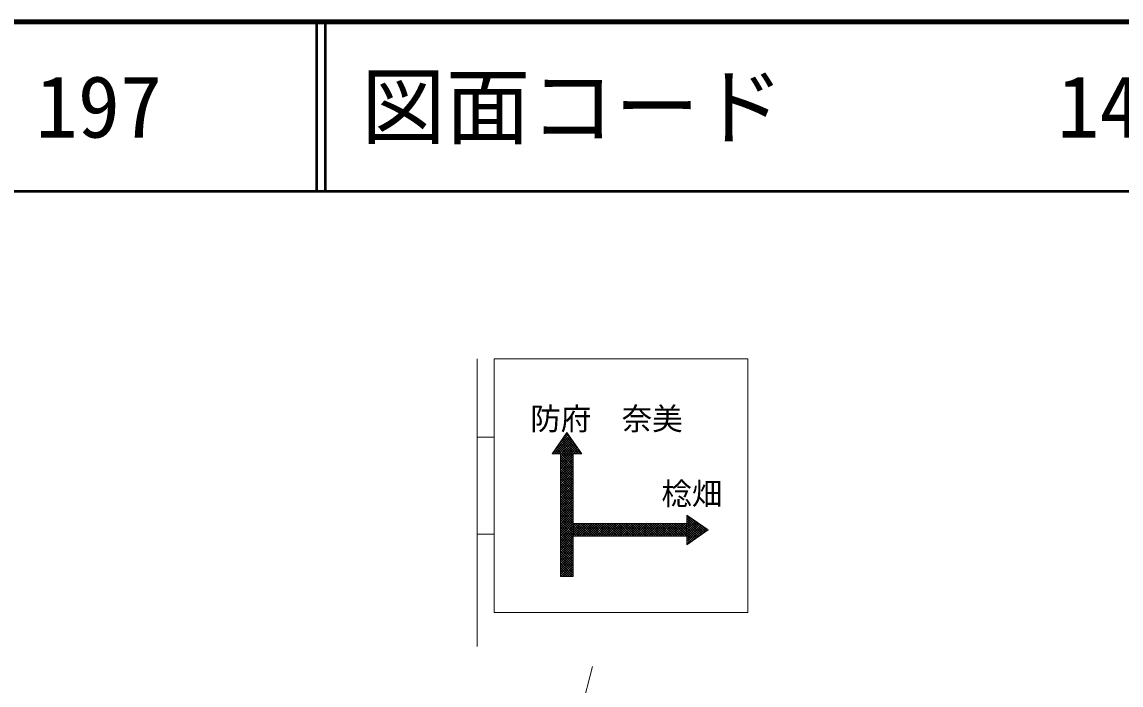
# Model space of a CAD drawing. Units: millimetres, scale not verified. Extents: x 40000 to 680000, y 20000 to 380000.
# Drawn here: x 100338 to 165298, y 340807 to 380000 of the extents above; entities that cross this region are included whole.
import ezdxf
from ezdxf.enums import TextEntityAlignment as Align

# ---------------------------------------------------------------- set-up
doc = ezdxf.new("R2010")
doc.units = ezdxf.units.MM
doc.header["$LTSCALE"] = 1000
for name, color, linetype, lineweight in [('M-STR-STRC', 7, 'Continuous', 13), ('M-TTL', 2, 'Continuous', 140), ('M-TTL-LINE', 7, 'Continuous', 50)]:
    doc.layers.add(name, color=color, linetype=linetype, lineweight=lineweight)
doc.layers.add('M-TTL-TXT', color=7, linetype='Continuous')
doc.styles.add('ＭＳ ゴシック', font='')
doc.styles.get('ＭＳ ゴシック').set_extended_font_data('MS Gothic')

msp = doc.modelspace()

# ---------------------------------------------------------------- linework, layer by layer
at = {"layer": 'M-STR-STRC'}
for p, q in [((127246, 360089), (127246, 343089)), ((128246, 360089), (128246, 345089)), ((128246, 360089), (143246, 360089)), ((143246, 360089), (143246, 345089)), ((127246, 355464), (128246, 355464)), ((131672, 354474), (132547, 355724)), ((131757, 354596), (132686, 355525)), ((131776, 354474), (132744, 355442)), ((131918, 354474), (132803, 355359)), ((132087, 355068), (132628, 355608)), ((133244, 354474), (132319, 355399)), ((133386, 354474), (132377, 355482)), ((132417, 355539), (132570, 355691)), ((133176, 354825), (132436, 355565)), ((132846, 355297), (132494, 355649)), ((132547, 355724), (133422, 354474)), ((132113, 354474), (131853, 354734)), ((132254, 354474), (131912, 354817)), ((132396, 354474), (131970, 354900)), ((132537, 354474), (132028, 354983)), ((132059, 354474), (132861, 355275)), ((132679, 354474), (132086, 355066)), ((132820, 354474), (132145, 355149)), ((132201, 354474), (132919, 355192)), ((132961, 354474), (132203, 355233)), ((133103, 354474), (132261, 355316)), ((132342, 354474), (132977, 355109)), ((132484, 354474), (133035, 355026)), ((132625, 354474), (133094, 354943)), ((132766, 354474), (133152, 354859)), ((132908, 354474), (133210, 354776)), ((133049, 354474), (133268, 354693)), ((133422, 354474), (131672, 354474)), ((131689, 354474), (131679, 354484)), ((131830, 354474), (131737, 354567)), ((131972, 354474), (131795, 354650)), ((132172, 354474), (132172, 347224)), ((132172, 354426), (132220, 354474)), ((132172, 354284), (132361, 354474)), ((132172, 354143), (132503, 354474)), ((132172, 354001), (132644, 354474)), ((132172, 353860), (132786, 354474)), ((132172, 353719), (132922, 354469)), ((132922, 353632), (132172, 354382)), ((132172, 353577), (132922, 354327)), ((132922, 353491), (132172, 354241)), ((132172, 353436), (132922, 354186)), ((132922, 353349), (132172, 354099)), ((132172, 353294), (132922, 354044)), ((132922, 353773), (132221, 354474)), ((132922, 353915), (132363, 354474)), ((132922, 354056), (132504, 354474)), ((132922, 354198), (132645, 354474)), ((132922, 354339), (132787, 354474)), ((132922, 354474), (132922, 347224)), ((133191, 354474), (133327, 354610)), ((133332, 354474), (133385, 354527)), ((132922, 353208), (132172, 353958)), ((132172, 353153), (132922, 353903)), ((132922, 353066), (132172, 353816)), ((132172, 353011), (132922, 353761)), ((132922, 352925), (132172, 353675)), ((132172, 352870), (132922, 353620)), ((132922, 352784), (132172, 353534)), ((132172, 352729), (132922, 353479)), ((132922, 352642), (132172, 353392)), ((132172, 352587), (132922, 353337)), ((132922, 352501), (132172, 353251)), ((132172, 352446), (132922, 353196)), ((132922, 352359), (132172, 353109)), ((132172, 352304), (132922, 353054)), ((132922, 352218), (132172, 352968)), ((132172, 352163), (132922, 352913)), ((132922, 352076), (132172, 352826)), ((132172, 352021), (132922, 352771)), ((132922, 351935), (132172, 352685)), ((132172, 351880), (132922, 352630)), ((132922, 351794), (132172, 352544)), ((132172, 351739), (132922, 352489)), ((132922, 351652), (132172, 352402)), ((132172, 351597), (132922, 352347)), ((132922, 351511), (132172, 352261)), ((132172, 351456), (132922, 352206)), ((132922, 351369), (132172, 352119)), ((132172, 351314), (132922, 352064)), ((132922, 351228), (132172, 351978)), ((132172, 351173), (132922, 351923)), ((132922, 351086), (132172, 351836)), ((132172, 351032), (132922, 351782)), ((132922, 350945), (132172, 351695)), ((132172, 350890), (132922, 351640)), ((132922, 350804), (132172, 351554)), ((132172, 350749), (132922, 351499)), ((132922, 350662), (132172, 351412)), ((132172, 350607), (132922, 351357)), ((132922, 350521), (132172, 351271)), ((132172, 350466), (132922, 351216)), ((132922, 350379), (132172, 351129)), ((132172, 350324), (132922, 351074)), ((132922, 350238), (132172, 350988)), ((132172, 350183), (132922, 350933)), ((132922, 350096), (132172, 350846)), ((132172, 350042), (132922, 350792)), ((139637, 349099), (139637, 350849)), ((139637, 350849), (140887, 349974)), ((139637, 350839), (139643, 350845)), ((140646, 349805), (139637, 350814)), ((139637, 350698), (139726, 350787)), ((132922, 349955), (132172, 350705)), ((132172, 349900), (132922, 350650)), ((132922, 349814), (132172, 350564)), ((132172, 349759), (132922, 350509)), ((132922, 349672), (132172, 350422)), ((132172, 349617), (132922, 350367)), ((132922, 349531), (132172, 350281)), ((132172, 349476), (132922, 350226)), ((132922, 349389), (132172, 350139)), ((132922, 350349), (139637, 350349)), ((132922, 350231), (133040, 350349)), ((132922, 350090), (133181, 350349)), ((132922, 349948), (133322, 350349)), ((132922, 349807), (133464, 350349)), ((132922, 349665), (133605, 350349)), ((133546, 349599), (132922, 350223)), ((133687, 349599), (132937, 350349)), ((132997, 349599), (133747, 350349)), ((133829, 349599), (133079, 350349)), ((133138, 349599), (133888, 350349)), ((133970, 349599), (133220, 350349)), ((133280, 349599), (134030, 350349)), ((134112, 349599), (133362, 350349)), ((133421, 349599), (134171, 350349)), ((134253, 349599), (133503, 350349)), ((133562, 349599), (134312, 350349)), ((134394, 349599), (133644, 350349)), ((133704, 349599), (134454, 350349)), ((134536, 349599), (133786, 350349)), ((133845, 349599), (134595, 350349)), ((134677, 349599), (133927, 350349)), ((133987, 349599), (134737, 350349)), ((134819, 349599), (134069, 350349)), ((134128, 349599), (134878, 350349)), ((134960, 349599), (134210, 350349)), ((134270, 349599), (135020, 350349)), ((135101, 349599), (134351, 350349)), ((134411, 349599), (135161, 350349)), ((135243, 349599), (134493, 350349)), ((134552, 349599), (135302, 350349)), ((135384, 349599), (134634, 350349)), ((134694, 349599), (135444, 350349)), ((135526, 349599), (134776, 350349)), ((134835, 349599), (135585, 350349)), ((135667, 349599), (134917, 350349)), ((134977, 349599), (135727, 350349)), ((135809, 349599), (135059, 350349)), ((135118, 349599), (135868, 350349)), ((135950, 349599), (135200, 350349)), ((135259, 349599), (136009, 350349)), ((136091, 349599), (135341, 350349)), ((135401, 349599), (136151, 350349)), ((136233, 349599), (135483, 350349)), ((135542, 349599), (136292, 350349)), ((136374, 349599), (135624, 350349)), ((135684, 349599), (136434, 350349)), ((136516, 349599), (135766, 350349)), ((135825, 349599), (136575, 350349)), ((136657, 349599), (135907, 350349)), ((135967, 349599), (136717, 350349)), ((136799, 349599), (136049, 350349)), ((136108, 349599), (136858, 350349)), ((136940, 349599), (136190, 350349)), ((136249, 349599), (136999, 350349)), ((137081, 349599), (136331, 350349)), ((136391, 349599), (137141, 350349)), ((137223, 349599), (136473, 350349)), ((136532, 349599), (137282, 350349)), ((137364, 349599), (136614, 350349)), ((136674, 349599), (137424, 350349)), ((137506, 349599), (136756, 350349)), ((136815, 349599), (137565, 350349)), ((137647, 349599), (136897, 350349)), ((136957, 349599), (137707, 350349)), ((137788, 349599), (137038, 350349)), ((137098, 349599), (137848, 350349)), ((137930, 349599), (137180, 350349)), ((137239, 349599), (137989, 350349)), ((138071, 349599), (137321, 350349)), ((137381, 349599), (138131, 350349)), ((138213, 349599), (137463, 350349)), ((137522, 349599), (138272, 350349)), ((138354, 349599), (137604, 350349)), ((137664, 349599), (138414, 350349)), ((138496, 349599), (137746, 350349)), ((137805, 349599), (138555, 350349)), ((138637, 349599), (137887, 350349)), ((137946, 349599), (138696, 350349)), ((138778, 349599), (138028, 350349)), ((138088, 349599), (138838, 350349)), ((138920, 349599), (138170, 350349)), ((138229, 349599), (138979, 350349)), ((139061, 349599), (138311, 350349)), ((138371, 349599), (139121, 350349)), ((139203, 349599), (138453, 350349)), ((138512, 349599), (139262, 350349)), ((139344, 349599), (138594, 350349)), ((138654, 349599), (139404, 350349)), ((139486, 349599), (138736, 350349)), ((138795, 349599), (139545, 350349)), ((139627, 349599), (138877, 350349)), ((138936, 349599), (139637, 350299)), ((139637, 349730), (139018, 350349)), ((139078, 349599), (139637, 350158)), ((139637, 349872), (139160, 350349)), ((139637, 350013), (139301, 350349)), ((139637, 350155), (139443, 350349)), ((139637, 350296), (139584, 350349)), ((139637, 350556), (139809, 350729)), ((140563, 349747), (139637, 350673)), ((139637, 350415), (139892, 350670)), ((139637, 350274), (139975, 350612)), ((139637, 350132), (140058, 350554)), ((140479, 349689), (139637, 350531)), ((139637, 349991), (140142, 350496)), ((139637, 349849), (140225, 350437)), ((140396, 349631), (139637, 350390)), ((139637, 349708), (140308, 350379)), ((139637, 349567), (140391, 350321)), ((139637, 349425), (140474, 350263)), ((140313, 349572), (139637, 350249)), ((139637, 349284), (140558, 350204)), ((139637, 349142), (140641, 350146)), ((140729, 349863), (139993, 350600)), ((140812, 349922), (140464, 350270)), ((127246, 349714), (128246, 349714)), ((132172, 349334), (132922, 350084)), ((132922, 349248), (132172, 349998)), ((132172, 349193), (132922, 349943)), ((132922, 349107), (132172, 349857)), ((132172, 349052), (132922, 349802)), ((132922, 348965), (132172, 349715)), ((132172, 348910), (132922, 349660)), ((132922, 348824), (132172, 349574)), ((132172, 348769), (132922, 349519)), ((133404, 349599), (132922, 350082)), ((133263, 349599), (132922, 349940)), ((133122, 349599), (132922, 349799)), ((132980, 349599), (132922, 349657)), ((139637, 349599), (132922, 349599)), ((139219, 349599), (139637, 350017)), ((139361, 349599), (139637, 349875)), ((139502, 349599), (139637, 349734)), ((140230, 349514), (139637, 350107)), ((140887, 349974), (139637, 349099)), ((140147, 349456), (139637, 349966)), ((140064, 349398), (139637, 349824)), ((139980, 349339), (139637, 349683)), ((139897, 349281), (139637, 349541)), ((139964, 349328), (140724, 350088)), ((140435, 349658), (140807, 350030)), ((132922, 348682), (132172, 349432)), ((132172, 348627), (132922, 349377)), ((132922, 348541), (132172, 349291)), ((132172, 348486), (132922, 349236)), ((132922, 348399), (132172, 349149)), ((132172, 348345), (132922, 349095)), ((132922, 348258), (132172, 349008)), ((132172, 348203), (132922, 348953)), ((132922, 348117), (132172, 348867)), ((139814, 349223), (139637, 349400)), ((139731, 349165), (139637, 349259)), ((139648, 349106), (139637, 349117)), ((132172, 348062), (132922, 348812)), ((132922, 347975), (132172, 348725)), ((132172, 347920), (132922, 348670)), ((132922, 347834), (132172, 348584)), ((132172, 347779), (132922, 348529)), ((132922, 347692), (132172, 348442)), ((132172, 347637), (132922, 348387)), ((132922, 347551), (132172, 348301)), ((132172, 347496), (132922, 348246)), ((132922, 347409), (132172, 348159)), ((132172, 347355), (132922, 348105)), ((132922, 347268), (132172, 348018)), ((132824, 347224), (132172, 347877)), ((132683, 347224), (132172, 347735)), ((132542, 347224), (132172, 347594)), ((132183, 347224), (132922, 347963)), ((132324, 347224), (132922, 347822)), ((132465, 347224), (132922, 347680)), ((132607, 347224), (132922, 347539)), ((132400, 347224), (132172, 347452)), ((132259, 347224), (132172, 347311)), ((132172, 347224), (132922, 347224)), ((132748, 347224), (132922, 347397)), ((132890, 347224), (132922, 347256)), ((128246, 345089), (143246, 345089)), ((134055, 341902), (123193, 299553))]:
    msp.add_line(p, q, dxfattribs=at)
at = {"layer": 'M-TTL'}
msp.add_line((680000, 380000), (40000, 380000), dxfattribs=at)
at = {"layer": 'M-TTL-LINE'}
for p, q in [((117750, 380000), (117750, 370000)), ((118250, 380000), (118250, 370000)), ((40000, 370000), (680000, 370000))]:
    msp.add_line(p, q, dxfattribs=at)

# ---------------------------------------------------------------- texts
at = {"layer": 'M-STR-STRC', "style": 'ＭＳ ゴシック'}
msp.add_text('防府\u3000奈美', height=1320, dxfattribs=at).set_placement((134886, 356548), align=Align.MIDDLE_CENTER)
msp.add_text('棯畑', height=1320, dxfattribs=at).set_placement((139932, 351059), align=Align.BOTTOM_CENTER)
at = {"layer": 'M-TTL-TXT', "style": 'ＭＳ ゴシック'}
for s, p in [('197', (101142, 375000)), ('図面コード', (120380, 375000)), ('14-0', (161521, 375000))]:
    msp.add_text(s, height=3666, dxfattribs=at).set_placement(p, align=Align.MIDDLE_LEFT)

doc.saveas('drawing.dxf')
